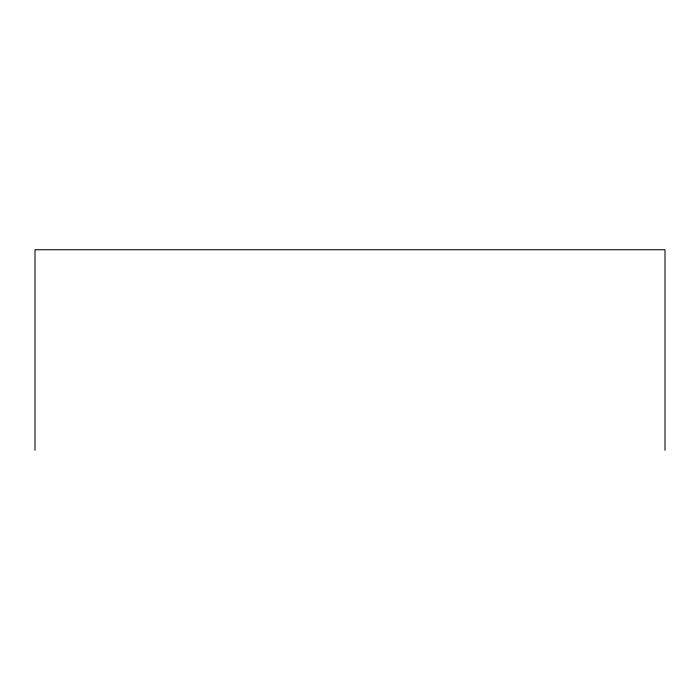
<?xml version="1.0" encoding="UTF-8"?>
<svg xmlns="http://www.w3.org/2000/svg" width="700" height="700" viewBox="0 0 700 700"><rect width="100%" height="100%" fill="white"/><g stroke="black" fill="none" stroke-linecap="round" stroke-linejoin="round"><path stroke-width="1.05" d="M665 450.258L665 249.743L35 249.743L35 450.258"/></g></svg>
